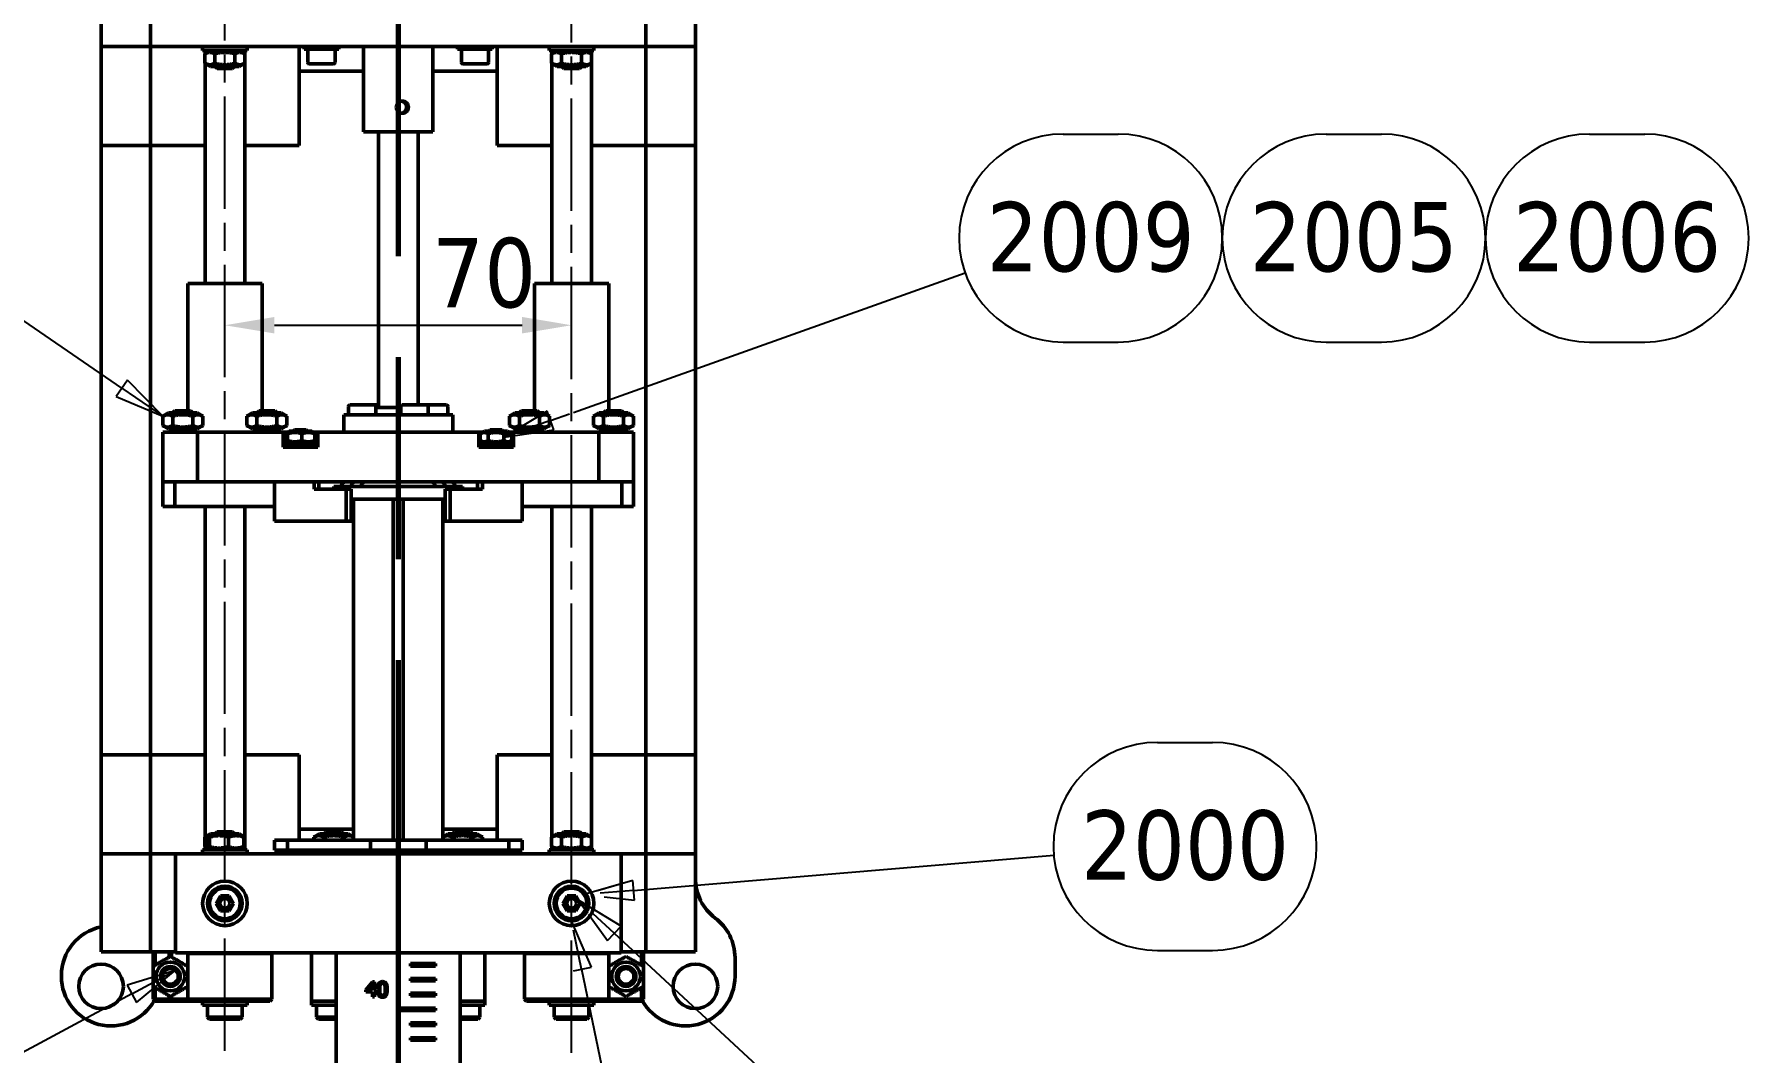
# Model space of a CAD drawing. Header units: millimetres. Extents: x -1205 to 1680, y -1175 to 1188.
# Drawn here: x 226.2 to 572.4, y 742.8 to 948.4 of the extents above; entities that cross this region are included whole.
import ezdxf

# ---------------------------------------------------------------- set-up
doc = ezdxf.new("R2010")
doc.units = ezdxf.units.MM
doc.header["$LTSCALE"] = 4
doc.linetypes.add('CHAIN', pattern=[0.3543, 0.2362, -0.0295, 0.0591, -0.0295])
for name, color, linetype, lineweight in [('Centerline (ISO)', 7, 'Continuous', 25), ('Dimension (ISO)', 7, 'Continuous', 25), ('Section Line (ISO)', 7, 'CHAIN', 70), ('Symbol (ISO)', 7, 'Continuous', 25), ('Visible (ISO)', 7, 'Continuous', 50)]:
    doc.layers.add(name, color=color, linetype=linetype, lineweight=lineweight)
doc.styles.add('Note Text (ISO)', font='tahoma.ttf')
doc.dimstyles.new('Default - Method 1b (ISO)', dxfattribs={"dimscale": 4, "dimtxt": 3.5, "dimasz": 2.5, "dimexe": 3.175, "dimexo": 0, "dimgap": 0.762, "dimtad": 1, "dimtoh": 1, "dimrnd": 1e-08, "dimtxsty": 'Note Text (ISO)', "dimcen": 0.09, "dimdle": 10, "dimclrd": 256, "dimclre": 256, "dimclrt": 256, "dimazin": 2, "dimtfac": 1, "dimtmove": 0, "dimatfit": 3, "dimfxl": 0, "dimtolj": 1, "dimlwd": -1, "dimlwe": -1, "dimarcsym": 0})

# ---------------------------------------------------------------- blocks, each defined once
blk = doc.blocks.new('2dTransSection0')
at = {"layer": 'Section Line (ISO)', "linetype": 'CHAIN', "ltscale": 43.158058}
blk.add_line((74.929, 266.685), (74.929, 149.958), dxfattribs=at)
blk = doc.blocks.new('Balloon20')
at = {"layer": 'Symbol (ISO)'}
for p, q in [((84.473, 192.992), (84.004, 193.427)), ((84.46, 193.148), (84.004, 193.427)), ((84.004, 193.427), (84.493, 192.75)), ((84.531, 192.698), (85.498, 191.361)), ((85.838, 191.728), (84.769, 192.718)), ((86.177, 192.095), (85.113, 192.747)), ((85.498, 191.361), (86.177, 192.095)), ((85.838, 191.728), (101.175, 177.515)), ((105.014, 179.207), (107.801, 179.207)), ((118.301, 179.207), (121.088, 179.207)), ((131.588, 179.207), (134.375, 179.207)), ((105.014, 168.707), (107.801, 168.707)), ((118.301, 168.707), (121.088, 168.707)), ((131.588, 168.707), (134.375, 168.707))]:
    blk.add_line(p, q, dxfattribs=at)
at = {"layer": 'Symbol (ISO)', "flags": 128}
blk.add_lwpolyline([(86.177, 192.095), (84.004, 193.427)], dxfattribs=at)
at = {"layer": 'Symbol (ISO)'}
for centre, start, end in [((105.014, 173.957), 90, 270), ((107.801, 173.957), 270, 90), ((118.301, 173.957), 90, 270), ((121.088, 173.957), 270, 90), ((131.588, 173.957), 90, 270), ((134.375, 173.957), 270, 90)]:
    blk.add_arc(centre, 5.25, start, end, dxfattribs=at)
blk.add_solid([(86.177, 192.095), (84.004, 193.427), (85.498, 191.361), (86.177, 192.095)], dxfattribs=at)
at = {"layer": 'Symbol (ISO)', "char_height": 3.5, "attachment_point": 5, "style": 'Note Text (ISO)'}
for s, insert in [('2000', (106.407, 173.994)), ('2000', (119.695, 173.994)), ('2002', (132.982, 173.994))]:
    blk.add_mtext(s, dxfattribs=dict(at, insert=insert))
blk = doc.blocks.new('Balloon21')
at = {"layer": 'Symbol (ISO)'}
for p, q in [((113.248, 201.367), (116.035, 201.367)), ((86.806, 193.893), (108.036, 195.679)), ((86.764, 194.391), (84.989, 193.878)), ((86.806, 193.893), (85.125, 193.752)), ((86.848, 193.395), (86.764, 194.391)), ((84.401, 193.708), (84.315, 193.683)), ((84.383, 193.689), (84.315, 193.683)), ((84.315, 193.683), (84.372, 193.677)), ((85.323, 193.568), (86.848, 193.395)), ((113.248, 190.867), (116.035, 190.867))]:
    blk.add_line(p, q, dxfattribs=at)
at = {"layer": 'Symbol (ISO)', "flags": 128}
blk.add_lwpolyline([(86.764, 194.391), (84.315, 193.683)], dxfattribs=at)
at = {"layer": 'Symbol (ISO)'}
for centre, start, end in [((113.248, 196.117), 90, 270), ((116.035, 196.117), 270, 90)]:
    blk.add_arc(centre, 5.25, start, end, dxfattribs=at)
blk.add_solid([(86.764, 194.391), (84.315, 193.683), (86.848, 193.395), (86.764, 194.391)], dxfattribs=at)
at = {"layer": 'Symbol (ISO)', "insert": (114.642, 196.154), "char_height": 3.5, "attachment_point": 5, "style": 'Note Text (ISO)'}
blk.add_mtext('2000', dxfattribs=at)
blk = doc.blocks.new('Balloon22')
at = {"layer": 'Symbol (ISO)'}
for p, q in [((84.678, 190.019), (83.779, 192.13)), ((84.188, 189.917), (83.779, 191.884)), ((83.779, 189.832), (84.678, 190.019)), ((84.188, 189.917), (88.771, 167.893)), ((89.839, 168.014), (92.626, 168.014)), ((89.839, 157.514), (92.626, 157.514))]:
    blk.add_line(p, q, dxfattribs=at)
at = {"layer": 'Symbol (ISO)', "flags": 128}
blk.add_lwpolyline([(84.678, 190.019), (83.679, 192.365)], dxfattribs=at)
at = {"layer": 'Symbol (ISO)'}
for centre, start, end in [((89.839, 162.764), 90, 270), ((92.626, 162.764), 270, 90)]:
    blk.add_arc(centre, 5.25, start, end, dxfattribs=at)
blk.add_solid([(84.678, 190.019), (83.679, 192.365), (83.699, 189.815), (84.678, 190.019)], dxfattribs=at)
at = {"layer": 'Symbol (ISO)', "insert": (91.232, 162.801), "char_height": 3.5, "attachment_point": 5, "style": 'Note Text (ISO)'}
blk.add_mtext('2000', dxfattribs=at)
blk = doc.blocks.new('*D32')
at = {"layer": 'Defpoints', "color": 0}
for p in [(264.72, 889.69), (334.72, 889.69), (334.72, 889.69)]:
    blk.add_point(p, dxfattribs=at)
at = {"layer": 'Dimension (ISO)'}
blk.add_line((274.72, 889.69), (324.72, 889.69), dxfattribs=at)
for points in [[(274.72, 891.36), (274.72, 888.03), (264.72, 889.69)], [(324.72, 891.36), (324.72, 888.03), (334.72, 889.69)]]:
    blk.add_solid(points, dxfattribs=at)
at = {"layer": 'Dimension (ISO)', "insert": (306.56, 907.32), "char_height": 14, "attachment_point": 1, "style": 'Note Text (ISO)'}
blk.add_mtext('\\A1;70', dxfattribs=at)
blk = doc.blocks.new('Balloon29')
at = {"layer": 'Symbol (ISO)'}
for p, q in [((30.83, 236.069), (28.043, 236.069)), ((44.117, 236.069), (41.33, 236.069)), ((60.979, 219.243), (48.429, 227.859)), ((30.83, 225.569), (28.043, 225.569)), ((44.117, 225.569), (41.33, 225.569)), ((61.262, 219.655), (60.696, 218.831)), ((60.979, 219.243), (63.04, 217.828)), ((63.04, 217.828), (61.262, 219.655)), ((60.696, 218.831), (63.04, 217.828))]:
    blk.add_line(p, q, dxfattribs=at)
at = {"layer": 'Symbol (ISO)', "flags": 128}
blk.add_lwpolyline([(60.696, 218.831), (63.04, 217.828)], dxfattribs=at)
at = {"layer": 'Symbol (ISO)'}
for centre, start, end in [((28.043, 230.819), 90, 270), ((30.83, 230.819), 270, 90), ((41.33, 230.819), 90, 270), ((44.117, 230.819), 270, 90)]:
    blk.add_arc(centre, 5.25, start, end, dxfattribs=at)
blk.add_solid([(60.696, 218.831), (63.04, 217.828), (61.262, 219.655), (60.696, 218.831)], dxfattribs=at)
at = {"layer": 'Symbol (ISO)', "char_height": 3.5, "attachment_point": 5, "style": 'Note Text (ISO)'}
for s, insert in [('2007', (29.436, 230.856)), ('2001', (42.723, 230.856))]:
    blk.add_mtext(s, dxfattribs=dict(at, insert=insert))
blk = doc.blocks.new('Balloon30')
at = {"layer": 'Symbol (ISO)'}
for p, q in [((63.678, 189.856), (61.239, 189.114)), ((61.476, 188.673), (63.678, 189.856)), ((61.712, 188.233), (63.678, 189.856)), ((61.476, 188.673), (48.611, 181.77)), ((61.239, 189.114), (61.712, 188.233)), ((30.708, 184.542), (27.921, 184.542)), ((43.995, 184.542), (41.208, 184.542)), ((30.708, 174.042), (27.921, 174.042)), ((43.995, 174.042), (41.208, 174.042))]:
    blk.add_line(p, q, dxfattribs=at)
at = {"layer": 'Symbol (ISO)', "flags": 128}
blk.add_lwpolyline([(61.712, 188.233), (63.678, 189.856)], dxfattribs=at)
at = {"layer": 'Symbol (ISO)'}
for centre, start, end in [((27.921, 179.292), 90, 270), ((30.708, 179.292), 270, 90), ((41.208, 179.292), 90, 270), ((43.995, 179.292), 270, 90)]:
    blk.add_arc(centre, 5.25, start, end, dxfattribs=at)
blk.add_solid([(61.712, 188.233), (63.678, 189.856), (61.239, 189.114), (61.712, 188.233)], dxfattribs=at)
at = {"layer": 'Symbol (ISO)', "char_height": 3.5, "attachment_point": 5, "style": 'Note Text (ISO)'}
for s, insert in [('2001', (29.315, 179.329)), ('2000', (42.602, 179.329))]:
    blk.add_mtext(s, dxfattribs=dict(at, insert=insert))
blk = doc.blocks.new('Balloon31')
at = {"layer": 'Symbol (ISO)'}
for p, q in [((108.486, 232.074), (111.274, 232.074)), ((121.774, 232.074), (124.561, 232.074)), ((135.061, 232.074), (137.848, 232.074)), ((83.779, 218.026), (103.544, 225.063)), ((108.486, 221.574), (111.274, 221.574)), ((121.774, 221.574), (124.561, 221.574)), ((135.061, 221.574), (137.848, 221.574)), ((82.451, 218.083), (80.264, 216.774)), ((82.786, 217.141), (82.451, 218.083)), ((82.619, 217.612), (80.264, 216.774)), ((82.619, 217.612), (83.579, 217.954)), ((80.264, 216.774), (82.786, 217.141))]:
    blk.add_line(p, q, dxfattribs=at)
at = {"layer": 'Symbol (ISO)', "flags": 128}
blk.add_lwpolyline([(82.451, 218.083), (80.264, 216.774)], dxfattribs=at)
at = {"layer": 'Symbol (ISO)'}
for centre, start, end in [((108.486, 226.824), 90, 270), ((111.274, 226.824), 270, 90), ((121.774, 226.824), 90, 270), ((124.561, 226.824), 270, 90), ((135.061, 226.824), 90, 270), ((137.848, 226.824), 270, 90)]:
    blk.add_arc(centre, 5.25, start, end, dxfattribs=at)
blk.add_solid([(82.451, 218.083), (80.264, 216.774), (82.786, 217.141), (82.451, 218.083)], dxfattribs=at)
at = {"layer": 'Symbol (ISO)', "char_height": 3.5, "attachment_point": 5, "style": 'Note Text (ISO)'}
for s, insert in [('2009', (109.88, 226.86)), ('2005', (123.167, 226.86)), ('2006', (136.454, 226.86))]:
    blk.add_mtext(s, dxfattribs=dict(at, insert=insert))

msp = doc.modelspace()

# ---------------------------------------------------------------- linework, layer by layer
at = {"layer": 'Centerline (ISO)', "linetype": 'CHAIN', "ltscale": 23.990969}
for p, q in [((264.717, 743.209), (264.717, 985.709)), ((334.717, 742.809), (334.717, 985.309))]:
    msp.add_line(p, q, dxfattribs=at)
at = {"layer": 'Visible (ISO)'}
for p, q in [((239.717, 965.709), (239.717, 945.959)), ((249.717, 945.959), (249.717, 965.709)), ((349.717, 965.709), (349.717, 945.959)), ((359.717, 945.959), (359.717, 965.709)), ((239.717, 945.959), (249.717, 945.959)), ((239.717, 945.959), (239.717, 925.959)), ((249.717, 945.959), (349.717, 945.959)), ((249.717, 925.959), (249.717, 945.959)), ((260.217, 945.938), (269.217, 945.938)), ((260.217, 945.138), (260.217, 945.938)), ((260.217, 945.138), (269.217, 945.138)), ((261.817, 945.138), (260.675, 944.479)), ((260.717, 945.938), (260.717, 945.959)), ((260.717, 944.503), (260.717, 945.138)), ((262.717, 945.959), (262.717, 945.938)), ((266.717, 945.959), (266.717, 945.938)), ((267.617, 945.138), (268.758, 944.479)), ((268.717, 945.938), (268.717, 945.959)), ((268.717, 944.503), (268.717, 945.138)), ((269.217, 945.138), (269.217, 945.938)), ((279.717, 945.959), (279.717, 940.959)), ((280.717, 945.459), (280.717, 945.959)), ((280.717, 945.459), (287.717, 945.459)), ((281.467, 942.759), (281.467, 945.459)), ((286.967, 942.759), (286.967, 945.459)), ((287.717, 945.459), (287.717, 945.959)), ((292.717, 945.959), (292.717, 928.709)), ((306.717, 945.959), (306.717, 928.709)), ((311.717, 945.459), (311.717, 945.959)), ((311.717, 945.459), (318.717, 945.459)), ((312.467, 942.759), (312.467, 945.459)), ((317.967, 942.759), (317.967, 945.459)), ((318.717, 945.459), (318.717, 945.959)), ((319.717, 940.959), (319.717, 945.959)), ((330.217, 945.938), (339.217, 945.938)), ((330.217, 945.138), (330.217, 945.938)), ((330.217, 945.138), (339.217, 945.138)), ((331.817, 945.138), (330.675, 944.479)), ((330.717, 945.938), (330.717, 945.959)), ((330.717, 944.503), (330.717, 945.138)), ((332.717, 945.959), (332.717, 945.938)), ((336.717, 945.959), (336.717, 945.938)), ((337.617, 945.138), (338.758, 944.479)), ((338.717, 945.938), (338.717, 945.959)), ((338.717, 944.503), (338.717, 945.138)), ((339.217, 945.138), (339.217, 945.938)), ((349.717, 945.959), (359.717, 945.959)), ((349.717, 945.959), (349.717, 925.959)), ((359.717, 925.959), (359.717, 945.959)), ((260.675, 944.479), (260.675, 942.597)), ((261.817, 941.938), (260.675, 942.597)), ((260.717, 898.101), (260.717, 942.573)), ((261.817, 941.938), (267.617, 941.938)), ((262.696, 944.479), (262.696, 942.597)), ((263.146, 941.509), (262.717, 941.938)), ((266.287, 941.509), (266.717, 941.938)), ((266.737, 944.479), (266.737, 942.597)), ((267.617, 941.938), (268.758, 942.597)), ((268.717, 898.101), (268.717, 942.573)), ((268.758, 944.479), (268.758, 942.597)), ((286.667, 942.459), (281.767, 942.459)), ((317.667, 942.459), (312.767, 942.459)), ((330.675, 944.479), (330.675, 942.597)), ((331.817, 941.938), (330.675, 942.597)), ((330.717, 898.101), (330.717, 942.573)), ((331.817, 941.938), (337.617, 941.938)), ((332.696, 944.479), (332.696, 942.597)), ((333.146, 941.509), (332.717, 941.938)), ((336.287, 941.509), (336.717, 941.938)), ((336.737, 944.479), (336.737, 942.597)), ((337.617, 941.938), (338.758, 942.597)), ((338.717, 898.101), (338.717, 942.573)), ((338.758, 944.479), (338.758, 942.597)), ((266.287, 941.509), (263.146, 941.509)), ((279.717, 940.959), (279.717, 925.959)), ((279.717, 940.959), (292.717, 940.959)), ((306.717, 940.959), (319.717, 940.959)), ((319.717, 925.959), (319.717, 940.959)), ((336.287, 941.509), (333.146, 941.509)), ((292.717, 928.709), (306.717, 928.709)), ((295.717, 873.101), (295.717, 928.709)), ((303.717, 873.601), (303.717, 928.709)), ((239.717, 925.959), (249.717, 925.959)), ((239.717, 802.959), (239.717, 925.959)), ((249.717, 925.959), (249.717, 802.959)), ((260.717, 925.959), (249.717, 925.959)), ((279.717, 925.959), (268.717, 925.959)), ((330.717, 925.959), (319.717, 925.959)), ((349.717, 925.959), (338.717, 925.959)), ((349.717, 925.959), (359.717, 925.959)), ((349.717, 802.959), (349.717, 925.959)), ((359.717, 925.959), (359.717, 802.959)), ((272.217, 898.101), (257.217, 898.101)), ((257.217, 872.401), (257.217, 898.101)), ((272.217, 872.401), (272.217, 898.101)), ((342.217, 898.101), (327.217, 898.101)), ((327.217, 872.401), (327.217, 898.101)), ((342.217, 872.401), (342.217, 898.101)), ((254.631, 872.401), (254.202, 871.972)), ((254.631, 872.401), (257.772, 872.401)), ((257.772, 872.401), (258.202, 871.972)), ((271.631, 872.401), (271.202, 871.972)), ((271.631, 872.401), (274.772, 872.401)), ((274.772, 872.401), (275.202, 871.972)), ((289.669, 873.301), (289.669, 871.601)), ((289.969, 873.601), (294.869, 873.601)), ((294.869, 873.601), (295.717, 873.601)), ((295.169, 873.301), (295.169, 871.601)), ((300.245, 873.101), (295.169, 873.101)), ((300.245, 873.301), (300.245, 871.601)), ((300.545, 873.601), (305.445, 873.601)), ((305.445, 873.601), (309.464, 873.601)), ((305.745, 873.301), (305.745, 871.601)), ((309.764, 873.301), (309.764, 871.601)), ((324.631, 872.401), (324.202, 871.972)), ((324.631, 872.401), (327.772, 872.401)), ((327.772, 872.401), (328.202, 871.972)), ((341.631, 872.401), (341.202, 871.972)), ((341.631, 872.401), (344.772, 872.401)), ((344.772, 872.401), (345.202, 871.972)), ((253.302, 871.972), (252.16, 871.313)), ((252.16, 869.431), (252.16, 871.313)), ((253.302, 868.772), (252.16, 869.431)), ((259.102, 871.972), (253.302, 871.972)), ((254.181, 869.431), (254.181, 871.313)), ((258.223, 869.431), (258.223, 871.313)), ((259.102, 871.972), (260.243, 871.313)), ((259.102, 868.772), (260.243, 869.431)), ((260.243, 869.431), (260.243, 871.313)), ((270.302, 871.972), (269.16, 871.313)), ((269.16, 869.431), (269.16, 871.313)), ((270.302, 868.772), (269.16, 869.431)), ((276.102, 871.972), (270.302, 871.972)), ((271.181, 869.431), (271.181, 871.313)), ((275.223, 869.431), (275.223, 871.313)), ((276.102, 871.972), (277.243, 871.313)), ((276.102, 868.772), (277.243, 869.431)), ((277.243, 869.431), (277.243, 871.313)), ((310.717, 871.601), (288.717, 871.601)), ((288.717, 868.101), (288.717, 871.601)), ((310.717, 868.101), (310.717, 871.601)), ((323.302, 871.972), (322.16, 871.313)), ((322.16, 869.431), (322.16, 871.313)), ((323.302, 868.772), (322.16, 869.431)), ((329.102, 871.972), (323.302, 871.972)), ((324.181, 869.431), (324.181, 871.313)), ((328.223, 869.431), (328.223, 871.313)), ((329.102, 871.972), (330.243, 871.313)), ((329.102, 868.772), (330.243, 869.431)), ((330.243, 869.431), (330.243, 871.313)), ((340.302, 871.972), (339.16, 871.313)), ((339.16, 869.431), (339.16, 871.313)), ((340.302, 868.772), (339.16, 869.431)), ((346.102, 871.972), (340.302, 871.972)), ((341.181, 869.431), (341.181, 871.313)), ((345.223, 869.431), (345.223, 871.313)), ((346.102, 871.972), (347.243, 871.313)), ((346.102, 868.772), (347.243, 869.431)), ((347.243, 869.431), (347.243, 871.313)), ((259.217, 868.101), (252.217, 868.101)), ((252.217, 868.101), (252.217, 858.101)), ((253.302, 868.772), (259.102, 868.772)), ((254.202, 868.101), (254.202, 868.772)), ((258.202, 868.101), (258.202, 868.772)), ((259.217, 858.101), (259.217, 868.101)), ((276.467, 868.101), (259.217, 868.101)), ((270.302, 868.772), (276.102, 868.772)), ((271.202, 868.101), (271.202, 868.772)), ((275.202, 868.101), (275.202, 868.772)), ((276.467, 865.101), (276.467, 868.101)), ((276.467, 868.101), (277.332, 868.101)), ((283.467, 865.895), (276.467, 865.895)), ((283.467, 865.395), (276.467, 865.395)), ((277.072, 866.4), (277.072, 867.789)), ((277.667, 868.295), (277.203, 868.027)), ((277.667, 865.895), (277.203, 866.162)), ((277.388, 866.4), (277.388, 867.789)), ((282.267, 868.295), (277.667, 868.295)), ((278.773, 868.601), (278.467, 868.295)), ((278.467, 865.101), (278.467, 865.395)), ((278.773, 868.601), (281.16, 868.601)), ((280.283, 866.4), (280.283, 867.789)), ((281.16, 868.601), (281.467, 868.295)), ((281.467, 865.101), (281.467, 865.395)), ((282.267, 868.295), (282.73, 868.027)), ((282.267, 865.895), (282.73, 866.162)), ((282.601, 868.101), (283.467, 868.101)), ((282.861, 866.4), (282.861, 867.789)), ((315.967, 868.101), (283.467, 868.101)), ((283.467, 868.101), (283.467, 865.101)), ((315.967, 865.101), (315.967, 868.101)), ((315.967, 868.101), (316.832, 868.101)), ((322.967, 865.895), (315.967, 865.895)), ((322.967, 865.395), (315.967, 865.395)), ((317.167, 868.295), (316.291, 867.789)), ((316.291, 866.4), (316.291, 867.789)), ((317.167, 865.895), (316.291, 866.4)), ((321.767, 868.295), (317.167, 868.295)), ((317.879, 866.4), (317.879, 867.789)), ((318.273, 868.601), (317.967, 868.295)), ((317.967, 865.101), (317.967, 865.395)), ((318.273, 868.601), (320.66, 868.601)), ((320.66, 868.601), (320.967, 868.295)), ((320.967, 865.101), (320.967, 865.395)), ((321.054, 866.4), (321.054, 867.789)), ((321.767, 868.295), (322.642, 867.789)), ((321.767, 865.895), (322.642, 866.4)), ((322.101, 868.101), (322.967, 868.101)), ((322.642, 866.4), (322.642, 867.789)), ((340.217, 868.101), (322.967, 868.101)), ((322.967, 868.101), (322.967, 865.101)), ((323.302, 868.772), (329.102, 868.772)), ((324.202, 868.101), (324.202, 868.772)), ((328.202, 868.101), (328.202, 868.772)), ((347.217, 868.101), (340.217, 868.101)), ((340.217, 868.101), (340.217, 858.101)), ((340.302, 868.772), (346.102, 868.772)), ((341.202, 868.101), (341.202, 868.772)), ((345.202, 868.101), (345.202, 868.772)), ((347.217, 858.101), (347.217, 868.101)), ((283.467, 865.101), (276.467, 865.101)), ((322.967, 865.101), (315.967, 865.101)), ((252.217, 858.101), (252.217, 853.101)), ((252.217, 858.101), (259.217, 858.101)), ((254.589, 858.101), (254.589, 853.101)), ((340.217, 858.101), (259.217, 858.101)), ((274.717, 858.101), (282.717, 858.101)), ((274.717, 850.101), (274.717, 858.101)), ((282.717, 858.101), (282.717, 856.601)), ((289.217, 856.601), (282.717, 856.601)), ((283.717, 856.601), (283.717, 858.101)), ((312.717, 857.101), (286.717, 857.101)), ((286.717, 856.601), (286.717, 857.101)), ((290.217, 856.601), (289.217, 856.601)), ((289.217, 856.601), (289.217, 850.101)), ((290.217, 850.101), (290.217, 856.601)), ((310.217, 856.601), (309.217, 856.601)), ((309.217, 856.601), (309.217, 850.101)), ((316.717, 856.601), (310.217, 856.601)), ((310.217, 850.101), (310.217, 856.601)), ((312.717, 856.601), (312.717, 857.101)), ((315.717, 858.101), (315.717, 856.601)), ((316.717, 856.601), (316.717, 858.101)), ((316.717, 858.101), (324.717, 858.101)), ((324.717, 850.101), (324.717, 858.101)), ((340.217, 858.101), (347.217, 858.101)), ((344.844, 858.101), (344.844, 853.101)), ((347.217, 858.101), (347.217, 853.101)), ((252.217, 853.101), (254.589, 853.101)), ((274.717, 853.101), (254.589, 853.101)), ((260.717, 783.779), (260.717, 853.101)), ((268.717, 783.779), (268.717, 853.101)), ((290.217, 854.601), (309.217, 854.601)), ((290.717, 785.709), (290.717, 854.601)), ((298.717, 785.709), (298.717, 854.601)), ((300.717, 785.709), (300.717, 854.601)), ((308.717, 785.709), (308.717, 854.601)), ((344.844, 853.101), (324.717, 853.101)), ((330.717, 786.344), (330.717, 853.101)), ((338.717, 786.344), (338.717, 853.101)), ((344.844, 853.101), (347.217, 853.101)), ((274.717, 850.101), (289.217, 850.101)), ((289.217, 850.101), (290.217, 850.101)), ((290.717, 850.101), (290.217, 850.101)), ((309.217, 850.101), (308.717, 850.101)), ((309.217, 850.101), (310.217, 850.101)), ((310.217, 850.101), (324.717, 850.101)), ((239.717, 802.959), (239.717, 782.959)), ((249.717, 802.959), (239.717, 802.959)), ((249.717, 782.959), (249.717, 802.959)), ((249.717, 802.959), (260.717, 802.959)), ((268.717, 802.959), (279.717, 802.959)), ((279.717, 802.959), (279.717, 787.959)), ((319.717, 787.959), (319.717, 802.959)), ((319.717, 802.959), (330.717, 802.959)), ((338.717, 802.959), (349.717, 802.959)), ((349.717, 802.959), (349.717, 782.959)), ((359.717, 802.959), (349.717, 802.959)), ((359.717, 782.959), (359.717, 802.959)), ((260.717, 786.344), (260.675, 786.32)), ((260.675, 784.438), (260.675, 786.32)), ((260.914, 784.438), (260.914, 786.32)), ((261.817, 786.979), (261.16, 786.6)), ((261.63, 784.438), (261.63, 786.32)), ((267.617, 786.979), (261.817, 786.979)), ((263.146, 787.409), (262.717, 786.979)), ((263.146, 787.409), (266.287, 787.409)), ((265.432, 784.438), (265.432, 786.32)), ((266.287, 787.409), (266.717, 786.979)), ((267.617, 786.979), (268.273, 786.6)), ((268.519, 784.438), (268.519, 786.32)), ((268.717, 786.344), (268.758, 786.32)), ((268.758, 784.438), (268.758, 786.32)), ((279.717, 787.959), (279.717, 785.709)), ((290.717, 787.959), (279.717, 787.959)), ((283.817, 786.979), (282.675, 786.32)), ((282.675, 785.709), (282.675, 786.32)), ((289.617, 786.979), (283.817, 786.979)), ((284.696, 785.709), (284.696, 786.32)), ((285.146, 787.409), (284.717, 786.979)), ((285.146, 787.409), (288.287, 787.409)), ((288.287, 787.409), (288.717, 786.979)), ((288.737, 785.709), (288.737, 786.32)), ((289.617, 786.979), (290.717, 786.344)), ((319.717, 787.959), (308.717, 787.959)), ((309.817, 786.979), (308.717, 786.344)), ((315.617, 786.979), (309.817, 786.979)), ((310.696, 785.709), (310.696, 786.32)), ((311.146, 787.409), (310.717, 786.979)), ((311.146, 787.409), (314.287, 787.409)), ((314.287, 787.409), (314.717, 786.979)), ((314.737, 785.709), (314.737, 786.32)), ((315.617, 786.979), (316.758, 786.32)), ((316.758, 785.709), (316.758, 786.32)), ((319.717, 785.709), (319.717, 787.959)), ((331.817, 786.979), (330.675, 786.32)), ((330.675, 784.438), (330.675, 786.32)), ((337.617, 786.979), (331.817, 786.979)), ((332.696, 784.438), (332.696, 786.32)), ((333.146, 787.409), (332.717, 786.979)), ((333.146, 787.409), (336.287, 787.409)), ((336.287, 787.409), (336.717, 786.979)), ((336.737, 784.438), (336.737, 786.32)), ((337.617, 786.979), (338.758, 786.32)), ((338.758, 784.438), (338.758, 786.32)), ((249.717, 782.959), (239.717, 782.959)), ((239.717, 782.959), (239.717, 763.209)), ((249.717, 763.209), (249.717, 782.959)), ((254.717, 782.959), (249.717, 782.959)), ((254.717, 782.959), (344.717, 782.959)), ((254.717, 762.959), (254.717, 782.959)), ((269.217, 783.779), (260.217, 783.779)), ((260.217, 783.779), (260.217, 782.979)), ((269.217, 782.979), (260.217, 782.979)), ((260.717, 784.414), (260.675, 784.438)), ((260.717, 782.959), (260.717, 782.979)), ((261.817, 783.779), (261.16, 784.158)), ((262.717, 782.959), (262.717, 782.979)), ((266.717, 782.959), (266.717, 782.979)), ((267.617, 783.779), (268.273, 784.158)), ((268.717, 784.414), (268.758, 784.438)), ((268.717, 782.959), (268.717, 782.979)), ((269.217, 783.779), (269.217, 782.979)), ((277.366, 785.709), (274.717, 785.709)), ((274.717, 785.709), (274.717, 783.709)), ((274.717, 783.709), (277.366, 783.709)), ((276.217, 783.709), (276.217, 783.459)), ((277.217, 783.709), (277.217, 783.459)), ((277.366, 785.709), (278.076, 785.709)), ((277.366, 783.709), (277.366, 785.709)), ((278.076, 783.709), (277.366, 783.709)), ((278.076, 785.709), (294.096, 785.709)), ((294.096, 783.709), (278.076, 783.709)), ((279.217, 783.709), (279.217, 783.459)), ((280.217, 783.709), (280.217, 783.459)), ((282.217, 783.709), (282.217, 783.459)), ((282.217, 783.459), (282.217, 782.979)), ((282.575, 782.979), (282.217, 782.979)), ((285.575, 782.979), (282.859, 782.979)), ((283.217, 783.709), (283.217, 783.459)), ((284.717, 782.959), (284.717, 782.979)), ((285.217, 783.709), (285.217, 783.459)), ((287.217, 782.979), (285.859, 782.979)), ((286.217, 783.709), (286.217, 783.459)), ((287.217, 783.709), (287.217, 782.959)), ((294.096, 785.709), (294.096, 783.709)), ((294.096, 785.709), (305.337, 785.709)), ((294.096, 783.709), (305.337, 783.709)), ((305.337, 785.709), (322.067, 785.709)), ((305.337, 783.709), (305.337, 785.709)), ((322.067, 783.709), (305.337, 783.709)), ((312.217, 783.709), (312.217, 782.959)), ((313.575, 782.979), (312.217, 782.979)), ((313.217, 783.709), (313.217, 783.459)), ((316.575, 782.979), (313.859, 782.979)), ((314.217, 783.709), (314.217, 783.459)), ((314.717, 782.959), (314.717, 782.979)), ((316.217, 783.709), (316.217, 783.459)), ((317.217, 782.979), (316.859, 782.979)), ((317.217, 783.709), (317.217, 783.459)), ((317.217, 783.459), (317.217, 782.979)), ((319.217, 783.709), (319.217, 783.459)), ((320.217, 783.709), (320.217, 783.459)), ((324.717, 785.709), (322.067, 785.709)), ((322.067, 785.709), (322.067, 783.709)), ((322.067, 783.709), (324.717, 783.709)), ((322.217, 783.709), (322.217, 783.459)), ((323.217, 783.709), (323.217, 783.459)), ((324.717, 785.709), (324.717, 783.709)), ((339.217, 783.779), (330.217, 783.779)), ((330.217, 783.779), (330.217, 782.979)), ((339.217, 782.979), (330.217, 782.979)), ((331.817, 783.779), (330.675, 784.438)), ((330.717, 783.779), (330.717, 784.414)), ((330.717, 782.959), (330.717, 782.979)), ((332.717, 782.959), (332.717, 782.979)), ((336.717, 782.959), (336.717, 782.979)), ((337.617, 783.779), (338.758, 784.438)), ((338.717, 783.779), (338.717, 784.414)), ((338.717, 782.959), (338.717, 782.979)), ((339.217, 783.779), (339.217, 782.979)), ((349.717, 782.959), (344.717, 782.959)), ((344.717, 782.959), (344.717, 762.959)), ((359.717, 782.959), (349.717, 782.959)), ((349.717, 782.959), (349.717, 763.209)), ((359.717, 763.209), (359.717, 782.959)), ((262.985, 772.959), (263.851, 774.459)), ((263.851, 771.459), (262.985, 772.959)), ((263.851, 774.459), (265.583, 774.459)), ((265.583, 774.459), (266.449, 772.959)), ((266.449, 772.959), (265.583, 771.459)), ((332.985, 772.959), (333.851, 774.459)), ((333.851, 771.459), (332.985, 772.959)), ((333.851, 774.459), (335.583, 774.459)), ((335.583, 774.459), (336.449, 772.959)), ((336.449, 772.959), (335.583, 771.459)), ((265.583, 771.459), (263.851, 771.459)), ((335.583, 771.459), (333.851, 771.459)), ((239.717, 763.209), (249.717, 763.209)), ((249.717, 763.209), (254.717, 763.209)), ((250.617, 763.209), (250.217, 762.809)), ((250.217, 760.229), (250.217, 762.809)), ((250.617, 763.209), (250.617, 760.46)), ((253.486, 762.117), (253.486, 763.209)), ((253.717, 763.209), (253.717, 762.25)), ((253.948, 763.209), (253.948, 762.117)), ((344.717, 762.959), (254.717, 762.959)), ((257.217, 762.809), (257.372, 762.959)), ((259.393, 762.809), (257.217, 762.809)), ((257.217, 760.229), (257.217, 762.809)), ((259.393, 762.809), (270.04, 762.809)), ((274.056, 762.809), (270.04, 762.809)), ((274.056, 762.809), (274.217, 762.809)), ((274.217, 762.809), (274.067, 762.959)), ((274.217, 762.809), (274.217, 753.609)), ((282.217, 762.959), (282.217, 753.209)), ((287.217, 762.959), (287.217, 684.027)), ((312.217, 762.959), (312.217, 684.027)), ((317.217, 762.959), (317.217, 753.209)), ((325.217, 762.809), (325.367, 762.959)), ((325.217, 753.609), (325.217, 762.809)), ((325.217, 762.809), (325.377, 762.809)), ((329.393, 762.809), (325.377, 762.809)), ((329.393, 762.809), (340.04, 762.809)), ((342.217, 762.809), (340.04, 762.809)), ((342.062, 762.959), (342.217, 762.809)), ((342.217, 760.229), (342.217, 762.809)), ((344.717, 763.209), (349.717, 763.209)), ((348.817, 760.46), (348.817, 763.209)), ((349.217, 762.809), (348.817, 763.209)), ((349.217, 762.809), (349.217, 760.229)), ((349.717, 763.209), (359.717, 763.209)), ((367.717, 762.007), (367.717, 758.209)), ((231.717, 758.411), (231.717, 758.209)), ((307.217, 760.809), (302.217, 760.809)), ((302.217, 760.309), (302.217, 760.809)), ((302.217, 760.309), (307.217, 760.309)), ((304.299, 760.309), (304.299, 760.809)), ((307.217, 760.809), (307.217, 760.309)), ((250.217, 753.609), (250.217, 756.188)), ((250.617, 755.957), (250.617, 753.609)), ((257.217, 753.609), (257.217, 756.188)), ((294.55, 757.107), (293.186, 755.536)), ((293.186, 755.106), (293.186, 755.536)), ((293.186, 755.106), (294.532, 755.106)), ((293.507, 755.435), (294.532, 756.625)), ((294.532, 755.435), (293.507, 755.435)), ((294.532, 755.435), (294.532, 756.625)), ((294.532, 754.059), (294.532, 755.106)), ((294.925, 757.107), (294.55, 757.107)), ((294.925, 757.107), (294.925, 755.435)), ((295.288, 755.435), (294.925, 755.435)), ((294.925, 755.106), (295.288, 755.106)), ((294.925, 755.106), (294.925, 754.059)), ((295.134, 755.435), (295.134, 755.106)), ((295.288, 755.435), (295.288, 755.106)), ((307.217, 757.809), (302.217, 757.809)), ((302.217, 757.309), (302.217, 757.809)), ((302.217, 757.309), (307.217, 757.309)), ((307.217, 754.809), (302.217, 754.809)), ((302.217, 754.309), (302.217, 754.809)), ((304.299, 757.309), (304.299, 757.809)), ((304.299, 754.309), (304.299, 754.809)), ((307.217, 757.809), (307.217, 757.309)), ((307.217, 754.809), (307.217, 754.309)), ((342.217, 753.609), (342.217, 756.188)), ((348.817, 753.609), (348.817, 755.957)), ((349.217, 756.188), (349.217, 753.609)), ((250.217, 753.609), (250.617, 753.209)), ((250.217, 753.609), (250.617, 753.609)), ((250.617, 753.609), (253.486, 753.609)), ((250.617, 753.209), (250.617, 753.609)), ((253.717, 753.209), (250.617, 753.209)), ((253.486, 753.609), (253.486, 754.301)), ((253.717, 753.209), (253.486, 753.609)), ((253.717, 754.167), (253.717, 753.209)), ((253.948, 753.609), (253.717, 753.209)), ((257.526, 753.209), (253.717, 753.209)), ((253.948, 754.301), (253.948, 753.609)), ((253.948, 753.609), (257.217, 753.609)), ((257.217, 753.609), (259.393, 753.609)), ((257.526, 753.209), (257.217, 753.609)), ((259.78, 753.209), (257.526, 753.209)), ((270.04, 753.609), (259.393, 753.609)), ((259.78, 753.209), (269.653, 753.209)), ((260.217, 753.209), (260.217, 752.409)), ((269.217, 752.409), (260.217, 752.409)), ((261.217, 750.009), (261.217, 752.409)), ((268.217, 750.009), (268.217, 752.409)), ((269.217, 753.209), (269.217, 752.409)), ((273.669, 753.209), (269.653, 753.209)), ((270.04, 753.609), (274.056, 753.609)), ((273.669, 753.209), (273.817, 753.209)), ((273.817, 753.209), (274.217, 753.609)), ((274.217, 753.609), (274.056, 753.609)), ((282.217, 753.209), (282.217, 752.409)), ((282.217, 753.209), (287.149, 753.209)), ((287.217, 752.409), (282.217, 752.409)), ((283.217, 750.009), (283.217, 752.409)), ((287.217, 753.209), (287.149, 753.209)), ((294.532, 754.059), (294.925, 754.059)), ((307.217, 751.809), (299.717, 751.809)), ((299.717, 751.309), (299.717, 751.809)), ((299.717, 751.601), (304.299, 751.601)), ((299.717, 751.309), (307.217, 751.309)), ((302.217, 754.309), (307.217, 754.309)), ((304.299, 751.309), (304.299, 751.809)), ((307.217, 751.809), (307.217, 751.309)), ((312.284, 753.209), (312.217, 753.209)), ((317.217, 752.409), (312.217, 752.409)), ((312.284, 753.209), (317.217, 753.209)), ((316.217, 750.009), (316.217, 752.409)), ((317.217, 753.209), (317.217, 752.409)), ((325.377, 753.609), (325.217, 753.609)), ((325.617, 753.209), (325.217, 753.609)), ((325.377, 753.609), (329.393, 753.609)), ((325.617, 753.209), (325.764, 753.209)), ((329.78, 753.209), (325.764, 753.209)), ((340.04, 753.609), (329.393, 753.609)), ((329.78, 753.209), (339.653, 753.209)), ((330.217, 753.209), (330.217, 752.409)), ((339.217, 752.409), (330.217, 752.409)), ((331.217, 750.009), (331.217, 752.409)), ((338.217, 750.009), (338.217, 752.409)), ((339.217, 753.209), (339.217, 752.409)), ((341.907, 753.209), (339.653, 753.209)), ((340.04, 753.609), (342.217, 753.609)), ((341.907, 753.209), (342.217, 753.609)), ((348.817, 753.209), (341.907, 753.209)), ((342.217, 753.609), (348.817, 753.609)), ((349.217, 753.609), (348.817, 753.609)), ((348.817, 753.209), (349.217, 753.609)), ((348.817, 753.209), (348.817, 753.609)), ((268.217, 750.009), (261.217, 750.009)), ((261.617, 749.609), (261.217, 750.009)), ((261.617, 749.609), (267.817, 749.609)), ((267.817, 749.609), (268.217, 750.009)), ((287.217, 750.009), (283.217, 750.009)), ((283.617, 749.609), (283.217, 750.009)), ((283.617, 749.609), (287.217, 749.609)), ((307.217, 748.809), (302.217, 748.809)), ((302.217, 748.309), (302.217, 748.809)), ((304.299, 748.451), (302.217, 748.451)), ((302.217, 748.309), (307.217, 748.309)), ((304.299, 748.309), (304.299, 748.809)), ((307.217, 748.809), (307.217, 748.309)), ((316.217, 750.009), (312.217, 750.009)), ((312.217, 749.609), (315.817, 749.609)), ((315.817, 749.609), (316.217, 750.009)), ((338.217, 750.009), (331.217, 750.009)), ((331.617, 749.609), (331.217, 750.009)), ((331.617, 749.609), (337.817, 749.609)), ((337.817, 749.609), (338.217, 750.009)), ((307.217, 745.809), (302.217, 745.809)), ((302.217, 745.309), (302.217, 745.809)), ((304.299, 745.451), (302.217, 745.451)), ((302.217, 745.309), (307.217, 745.309)), ((304.299, 745.309), (304.299, 745.809)), ((307.217, 745.809), (307.217, 745.309))]:
    msp.add_line(p, q, dxfattribs=at)
for centre, radius in [((264.717, 772.959), 4.5), ((264.717, 772.959), 3.5), ((264.717, 772.959), 3.1), ((334.717, 772.959), 4.5), ((334.717, 772.959), 3.5), ((334.717, 772.959), 3.1), ((264.717, 772.959), 1), ((334.717, 772.959), 1), ((239.717, 756.209), 4.5), ((253.717, 758.209), 2.9), ((253.717, 758.209), 2), ((253.717, 758.209), 1.571), ((345.717, 758.209), 2.9), ((345.717, 758.209), 2), ((345.717, 758.209), 1.571), ((359.717, 756.209), 4.5)]:
    msp.add_circle(centre, radius, dxfattribs=at)
for centre, radius, start, end in [((281.767, 942.759), 0.3, 180, 270), ((286.667, 942.759), 0.3, 270, 0), ((312.767, 942.759), 0.3, 180, 270), ((317.667, 942.759), 0.3, 270, 0), ((289.969, 873.301), 0.3, 90, 180), ((294.869, 873.301), 0.3, 0, 90), ((300.545, 873.301), 0.3, 90, 180), ((305.445, 873.301), 0.3, 0, 90), ((309.464, 873.301), 0.3, 0, 90), ((289.217, 857.101), 1, 90, 180), ((291.217, 857.101), 1, 90, 180), ((293.217, 857.101), 1, 90, 180), ((306.217, 857.101), 1, 0, 90), ((308.217, 857.101), 1, 0, 90), ((310.217, 857.101), 1, 0, 90), ((276.717, 783.459), 0.5, 180, 0), ((279.717, 783.459), 0.5, 180, 0), ((282.717, 783.459), 0.5, 180, 0), ((285.717, 783.459), 0.5, 180, 0), ((313.717, 783.459), 0.5, 180, 0), ((316.717, 783.459), 0.5, 180, 0), ((319.717, 783.459), 0.5, 180, 0), ((322.717, 783.459), 0.5, 180, 0), ((369.717, 778.007), 10, 180, 233.1301), ((357.717, 762.007), 10, 0, 53.1301), ((241.717, 758.411), 10, 101.53696, 180), ((241.717, 758.209), 10, 180, 331.008), ((357.717, 758.209), 10, 208.992, 0)]:
    msp.add_arc(centre, radius, start, end, dxfattribs=at)
for points, weights in [([(262.696, 944.479), (261.685, 945.062), (260.675, 944.479)], [1, 1.15470053838, 1]), ([(260.675, 942.597), (261.685, 942.014), (262.696, 942.597)], [1, 1.15470053838, 1]), ([(266.737, 944.479), (264.717, 945.062), (262.696, 944.479)], [1, 1.15470053838, 1]), ([(262.696, 942.597), (264.717, 942.014), (266.737, 942.597)], [1, 1.15470053838, 1]), ([(268.758, 944.479), (267.748, 945.062), (266.737, 944.479)], [1, 1.15470053838, 1]), ([(266.737, 942.597), (267.748, 942.014), (268.758, 942.597)], [1, 1.15470053838, 1]), ([(332.696, 944.479), (331.685, 945.062), (330.675, 944.479)], [1, 1.15470053838, 1]), ([(330.675, 942.597), (331.685, 942.014), (332.696, 942.597)], [1, 1.15470053838, 1]), ([(336.737, 944.479), (334.717, 945.062), (332.696, 944.479)], [1, 1.15470053838, 1]), ([(332.696, 942.597), (334.717, 942.014), (336.737, 942.597)], [1, 1.15470053838, 1]), ([(338.758, 944.479), (337.748, 945.062), (336.737, 944.479)], [1, 1.15470053838, 1]), ([(336.737, 942.597), (337.748, 942.014), (338.758, 942.597)], [1, 1.15470053838, 1]), ([(254.181, 871.313), (253.171, 871.896), (252.16, 871.313)], [1, 1.15470053838, 1]), ([(252.16, 869.431), (253.171, 868.848), (254.181, 869.431)], [1, 1.15470053838, 1]), ([(258.223, 871.313), (256.202, 871.896), (254.181, 871.313)], [1, 1.15470053838, 1]), ([(254.181, 869.431), (256.202, 868.848), (258.223, 869.431)], [1, 1.15470053838, 1]), ([(260.243, 871.313), (259.233, 871.896), (258.223, 871.313)], [1, 1.15470053838, 1]), ([(258.223, 869.431), (259.233, 868.848), (260.243, 869.431)], [1, 1.15470053838, 1]), ([(271.181, 871.313), (270.171, 871.896), (269.16, 871.313)], [1, 1.15470053838, 1]), ([(269.16, 869.431), (270.171, 868.848), (271.181, 869.431)], [1, 1.15470053838, 1]), ([(275.223, 871.313), (273.202, 871.896), (271.181, 871.313)], [1, 1.15470053838, 1]), ([(271.181, 869.431), (273.202, 868.848), (275.223, 869.431)], [1, 1.15470053838, 1]), ([(277.243, 871.313), (276.233, 871.896), (275.223, 871.313)], [1, 1.15470053838, 1]), ([(275.223, 869.431), (276.233, 868.848), (277.243, 869.431)], [1, 1.15470053838, 1]), ([(324.181, 871.313), (323.171, 871.896), (322.16, 871.313)], [1, 1.15470053838, 1]), ([(322.16, 869.431), (323.171, 868.848), (324.181, 869.431)], [1, 1.15470053838, 1]), ([(328.223, 871.313), (326.202, 871.896), (324.181, 871.313)], [1, 1.15470053838, 1]), ([(324.181, 869.431), (326.202, 868.848), (328.223, 869.431)], [1, 1.15470053838, 1]), ([(330.243, 871.313), (329.233, 871.896), (328.223, 871.313)], [1, 1.15470053838, 1]), ([(328.223, 869.431), (329.233, 868.848), (330.243, 869.431)], [1, 1.15470053838, 1]), ([(341.181, 871.313), (340.171, 871.896), (339.16, 871.313)], [1, 1.15470053838, 1]), ([(339.16, 869.431), (340.171, 868.848), (341.181, 869.431)], [1, 1.15470053838, 1]), ([(345.223, 871.313), (343.202, 871.896), (341.181, 871.313)], [1, 1.15470053838, 1]), ([(341.181, 869.431), (343.202, 868.848), (345.223, 869.431)], [1, 1.15470053838, 1]), ([(347.243, 871.313), (346.233, 871.896), (345.223, 871.313)], [1, 1.15470053838, 1]), ([(345.223, 869.431), (346.233, 868.848), (347.243, 869.431)], [1, 1.15470053838, 1]), ([(277.388, 867.789), (277.23, 868.248), (277.072, 867.789)], [1, 1.15470053838, 1]), ([(277.072, 866.4), (277.23, 865.942), (277.388, 866.4)], [1, 1.15470053838, 1]), ([(280.283, 867.789), (278.836, 868.248), (277.388, 867.789)], [1, 1.15470053838, 1]), ([(277.388, 866.4), (278.836, 865.942), (280.283, 866.4)], [1, 1.15470053838, 1]), ([(282.861, 867.789), (281.572, 868.248), (280.283, 867.789)], [1, 1.15470053838, 1]), ([(280.283, 866.4), (281.572, 865.942), (282.861, 866.4)], [1, 1.15470053838, 1]), ([(282.73, 868.027), (282.791, 867.992), (282.861, 867.789)], [1.07466153021, 1.06292894178, 1]), ([(282.861, 866.4), (282.791, 866.198), (282.73, 866.162)], [1, 1.06292894178, 1.07466153021]), ([(317.879, 867.789), (317.085, 868.248), (316.291, 867.789)], [1, 1.15470053838, 1]), ([(316.291, 866.4), (317.085, 865.942), (317.879, 866.4)], [1, 1.15470053838, 1]), ([(321.054, 867.789), (319.467, 868.248), (317.879, 867.789)], [1, 1.15470053838, 1]), ([(317.879, 866.4), (319.467, 865.942), (321.054, 866.4)], [1, 1.15470053838, 1]), ([(322.642, 867.789), (321.848, 868.248), (321.054, 867.789)], [1, 1.15470053838, 1]), ([(321.054, 866.4), (321.848, 865.942), (322.642, 866.4)], [1, 1.15470053838, 1]), ([(260.717, 786.344), (260.696, 786.332), (260.675, 786.32)], [1.00544054452, 1.00276986586, 1]), ([(261.63, 786.32), (261.272, 786.904), (260.914, 786.32)], [1, 1.15470053838, 1]), ([(265.432, 786.32), (263.531, 786.904), (261.63, 786.32)], [1, 1.15470053838, 1]), ([(268.519, 786.32), (266.976, 786.904), (265.432, 786.32)], [1, 1.15470053838, 1]), ([(268.273, 786.6), (268.388, 786.534), (268.519, 786.32)], [1.06876546871, 1.05158136103, 1]), ([(268.758, 786.32), (268.737, 786.332), (268.717, 786.344)], [1, 1.00276986586, 1.00544054452]), ([(284.696, 786.32), (283.685, 786.904), (282.675, 786.32)], [1, 1.15470053838, 1]), ([(288.737, 786.32), (286.717, 786.904), (284.696, 786.32)], [1, 1.15470053838, 1]), ([(290.717, 786.344), (289.732, 786.895), (288.737, 786.32)], [1.00544054452, 1.15193067252, 1]), ([(310.696, 786.32), (309.701, 786.895), (308.717, 786.344)], [1, 1.15193067252, 1.00544054452]), ([(314.737, 786.32), (312.717, 786.904), (310.696, 786.32)], [1, 1.15470053838, 1]), ([(316.758, 786.32), (315.748, 786.904), (314.737, 786.32)], [1, 1.15470053838, 1]), ([(332.696, 786.32), (331.685, 786.904), (330.675, 786.32)], [1, 1.15470053838, 1]), ([(336.737, 786.32), (334.717, 786.904), (332.696, 786.32)], [1, 1.15470053838, 1]), ([(338.758, 786.32), (337.748, 786.904), (336.737, 786.32)], [1, 1.15470053838, 1]), ([(260.675, 784.438), (260.696, 784.426), (260.717, 784.415)], [1, 1.00276986586, 1.00544054452]), ([(260.914, 784.438), (261.272, 783.855), (261.63, 784.438)], [1, 1.15470053838, 1]), ([(261.63, 784.438), (263.531, 783.855), (265.432, 784.438)], [1, 1.15470053838, 1]), ([(265.432, 784.438), (266.976, 783.855), (268.519, 784.438)], [1, 1.15470053838, 1]), ([(268.519, 784.438), (268.388, 784.225), (268.273, 784.158)], [1, 1.05158136103, 1.06876546871]), ([(268.717, 784.415), (268.737, 784.426), (268.758, 784.438)], [1.00544054452, 1.00276986586, 1]), ([(330.675, 784.438), (331.685, 783.855), (332.696, 784.438)], [1, 1.15470053838, 1]), ([(332.696, 784.438), (334.717, 783.855), (336.737, 784.438)], [1, 1.15470053838, 1]), ([(336.737, 784.438), (337.748, 783.855), (338.758, 784.438)], [1, 1.15470053838, 1]), ([(250.217, 760.229), (251.967, 761.24), (253.717, 762.25)], [1, 1.15470053838, 1]), ([(253.717, 762.25), (255.467, 761.24), (257.217, 760.229)], [1, 1.15470053838, 1]), ([(342.217, 760.229), (343.967, 761.24), (345.717, 762.25)], [1, 1.15470053838, 1]), ([(345.717, 762.25), (347.467, 761.24), (349.217, 760.229)], [1, 1.15470053838, 1]), ([(250.217, 756.188), (250.217, 758.209), (250.217, 760.229)], [1, 1.15470053838, 1]), ([(257.217, 760.229), (257.217, 758.209), (257.217, 756.188)], [1, 1.15470053838, 1]), ([(342.217, 756.188), (342.217, 758.209), (342.217, 760.229)], [1, 1.15470053838, 1]), ([(349.217, 760.229), (349.217, 758.209), (349.217, 756.188)], [1, 1.15470053838, 1]), ([(253.717, 754.167), (251.967, 755.178), (250.217, 756.188)], [1, 1.15470053838, 1]), ([(257.217, 756.188), (255.467, 755.178), (253.717, 754.167)], [1, 1.15470053838, 1]), ([(345.717, 754.167), (343.967, 755.178), (342.217, 756.188)], [1, 1.15470053838, 1]), ([(349.217, 756.188), (347.467, 755.178), (345.717, 754.167)], [1, 1.15470053838, 1])]:
    msp.add_rational_spline(points, weights, degree=2, dxfattribs=at)
for points, knots in [([(299.336, 933.709), (299.336, 933.863), (299.368, 934.028), (299.495, 934.331), (299.59, 934.469), (299.81, 934.687), (299.949, 934.782), (300.252, 934.907), (300.416, 934.938), (300.723, 934.938), (300.886, 934.907), (301.184, 934.782), (301.32, 934.687), (301.533, 934.469), (301.625, 934.331), (301.747, 934.028), (301.777, 933.863), (301.777, 933.554), (301.747, 933.389), (301.625, 933.086), (301.533, 932.948), (301.32, 932.73), (301.184, 932.636), (300.886, 932.51), (300.723, 932.479), (300.416, 932.479), (300.252, 932.51), (299.949, 932.636), (299.81, 932.73), (299.59, 932.948), (299.495, 933.086), (299.368, 933.389), (299.336, 933.554), (299.336, 933.709)], [0, 0, 0, 0, 0.04641804, 0.04641804, 0.09283609, 0.09283609, 0.13925259, 0.13925259, 0.1856691, 0.1856691, 0.23208561, 0.23208561, 0.27850212, 0.27850212, 0.32492016, 0.32492016, 0.37133821, 0.37133821, 0.41775625, 0.41775625, 0.46417429, 0.46417429, 0.5105908, 0.5105908, 0.55700731, 0.55700731, 0.60342382, 0.60342382, 0.64984033, 0.64984033, 0.69625837, 0.69625837, 0.74267641, 0.74267641, 0.74267641, 0.74267641]), ([(300.386, 932.493), (300.483, 932.508), (300.579, 932.535), (300.817, 932.636), (300.951, 932.731), (301.16, 932.948), (301.251, 933.086), (301.371, 933.388), (301.401, 933.553), (301.401, 933.864), (301.371, 934.029), (301.251, 934.332), (301.16, 934.469), (300.951, 934.687), (300.817, 934.781), (300.579, 934.882), (300.483, 934.909), (300.386, 934.924)], [0.20469118, 0.20469118, 0.20469118, 0.20469118, 0.23319963, 0.23319963, 0.2798334, 0.2798334, 0.32648256, 0.32648256, 0.37313171, 0.37313171, 0.41978087, 0.41978087, 0.46643002, 0.46643002, 0.5130638, 0.5130638, 0.54157224, 0.54157224, 0.54157224, 0.54157224]), ([(295.562, 755.58), (295.562, 755.9), (295.589, 756.228), (295.725, 756.666), (295.79, 756.783), (295.923, 756.95), (296, 757.016), (296.155, 757.101), (296.224, 757.126), (296.375, 757.161), (296.457, 757.168), (296.538, 757.168)], [0, 0, 0, 0, 0.09606985, 0.09606985, 0.15571369, 0.15571369, 0.21272674, 0.21272674, 0.25390628, 0.25390628, 0.29898075, 0.29898075, 0.29898075, 0.29898075]), ([(296.538, 753.994), (296.409, 753.994), (296.281, 754.014), (296.069, 754.102), (295.987, 754.158), (295.86, 754.29), (295.796, 754.373), (295.673, 754.645), (295.632, 754.807), (295.574, 755.164), (295.562, 755.377), (295.562, 755.58)], [0, 0, 0, 0, 0.03991737, 0.03991737, 0.07141712, 0.07141712, 0.09610617, 0.09610617, 0.12382712, 0.12382712, 0.15916654, 0.15916654, 0.15916654, 0.15916654]), ([(296.083, 756.509), (296.038, 756.395), (296.015, 756.263), (295.994, 756.069), (295.977, 755.885), (295.977, 755.58)], [0, 0, 0, 0, 0.03695054, 0.03695054, 0.058690422, 0.058690422, 0.058690422, 0.058690422]), ([(295.977, 755.58), (295.977, 755.411), (295.981, 755.214), (296.003, 754.977), (296.02, 754.822), (296.081, 754.661)], [0, 0, 0, 0, 0.050916089, 0.050916089, 0.071169861, 0.071169861, 0.071169861, 0.071169861]), ([(296.081, 754.661), (296.107, 754.591), (296.144, 754.525), (296.246, 754.413), (296.296, 754.387), (296.354, 754.36), (296.387, 754.35), (296.46, 754.336), (296.499, 754.333), (296.538, 754.333)], [0, 0, 0, 0, 0.02262796, 0.02262796, 0.0463913, 0.0463913, 0.0759102, 0.0759102, 0.10878613, 0.10878613, 0.10878613, 0.10878613]), ([(296.538, 756.83), (296.47, 756.83), (296.401, 756.82), (296.302, 756.78), (296.254, 756.754), (296.18, 756.679), (296.158, 756.65), (296.117, 756.584), (296.099, 756.547), (296.083, 756.509)], [0, 0, 0, 0, 0.021189268, 0.021189268, 0.033225555, 0.033225555, 0.039655995, 0.039655995, 0.046731145, 0.046731145, 0.046731145, 0.046731145]), ([(296.538, 757.168), (296.662, 757.168), (296.787, 757.15), (296.995, 757.065), (297.076, 757.011), (297.205, 756.882), (297.267, 756.801), (297.395, 756.533), (297.438, 756.369), (297.499, 756.006), (297.511, 755.789), (297.511, 755.583)], [0, 0, 0, 0, 0.03854667, 0.03854667, 0.06893349, 0.06893349, 0.09362726, 0.09362726, 0.12306732, 0.12306732, 0.16070217, 0.16070217, 0.16070217, 0.16070217]), ([(296.985, 756.514), (296.958, 756.582), (296.921, 756.647), (296.822, 756.752), (296.775, 756.778), (296.715, 756.804), (296.683, 756.814), (296.613, 756.827), (296.575, 756.83), (296.538, 756.83)], [0, 0, 0, 0, 0.022080849, 0.022080849, 0.044000697, 0.044000697, 0.067463353, 0.067463353, 0.093598686, 0.093598686, 0.093598686, 0.093598686]), ([(297.511, 755.583), (297.511, 755.253), (297.483, 754.919), (297.342, 754.488), (297.277, 754.372), (297.141, 754.205), (297.065, 754.141), (296.912, 754.059), (296.844, 754.035), (296.696, 754.002), (296.617, 753.994), (296.538, 753.994)], [0, 0, 0, 0, 0.09877974, 0.09877974, 0.15618609, 0.15618609, 0.2079039, 0.2079039, 0.24518562, 0.24518562, 0.28616033, 0.28616033, 0.28616033, 0.28616033]), ([(296.538, 754.333), (296.605, 754.333), (296.672, 754.342), (296.772, 754.383), (296.819, 754.409), (296.891, 754.482), (296.914, 754.512), (296.955, 754.578), (296.973, 754.616), (296.988, 754.654)], [0, 0, 0, 0, 0.020728516, 0.020728516, 0.033128978, 0.033128978, 0.040048494, 0.040048494, 0.047674058, 0.047674058, 0.047674058, 0.047674058]), ([(297.096, 755.583), (297.096, 755.759), (297.09, 755.951), (297.063, 756.204), (297.043, 756.367), (296.985, 756.514)], [0, 0, 0, 0, 0.052988182, 0.052988182, 0.075973294, 0.075973294, 0.075973294, 0.075973294]), ([(296.988, 754.654), (297.032, 754.766), (297.057, 754.9), (297.081, 755.122), (297.096, 755.292), (297.096, 755.583)], [0, 0, 0, 0, 0.036188853, 0.036188853, 0.059373291, 0.059373291, 0.059373291, 0.059373291])]:
    msp.add_open_spline(points, degree=3, knots=knots, dxfattribs=at)

# ---------------------------------------------------------------- block references
at = {"layer": 'Section Line (ISO)', "xscale": 4, "yscale": 4, "zscale": 4}
msp.add_blockref('2dTransSection0', (0, 0), dxfattribs=at)
at = {"layer": 'Symbol (ISO)', "xscale": 4, "yscale": 4, "zscale": 4}
for name in ['Balloon29', 'Balloon31', 'Balloon21', 'Balloon20', 'Balloon22', 'Balloon30']:
    msp.add_blockref(name, (0, 0), dxfattribs=at)

# ---------------------------------------------------------------- dimensions: what is measured, and where the dimension line sits
at = {"layer": 'Dimension (ISO)'}
dim = msp.add_linear_dim(base=(334.717, 889.694), p1=(264.717, 889.694), p2=(334.717, 889.694), dimstyle='Default - Method 1b (ISO)', override={"dimgap": 0.762, "dimtoh": 0, "dimdec": 2, "dimse1": 1, "dimse2": 1, "dimtol": 0, "dimlim": 0, "dimtp": 0, "dimtm": 0, "dimtdec": 2, "dimtofl": 0, "dimatfit": 1}, dxfattribs=at)
dim.commit()
dim.dimension.update_dxf_attribs({"geometry": '*D32', "text_midpoint": (316.218, 889.694), "dimtype": 160})

doc.saveas('drawing.dxf')
